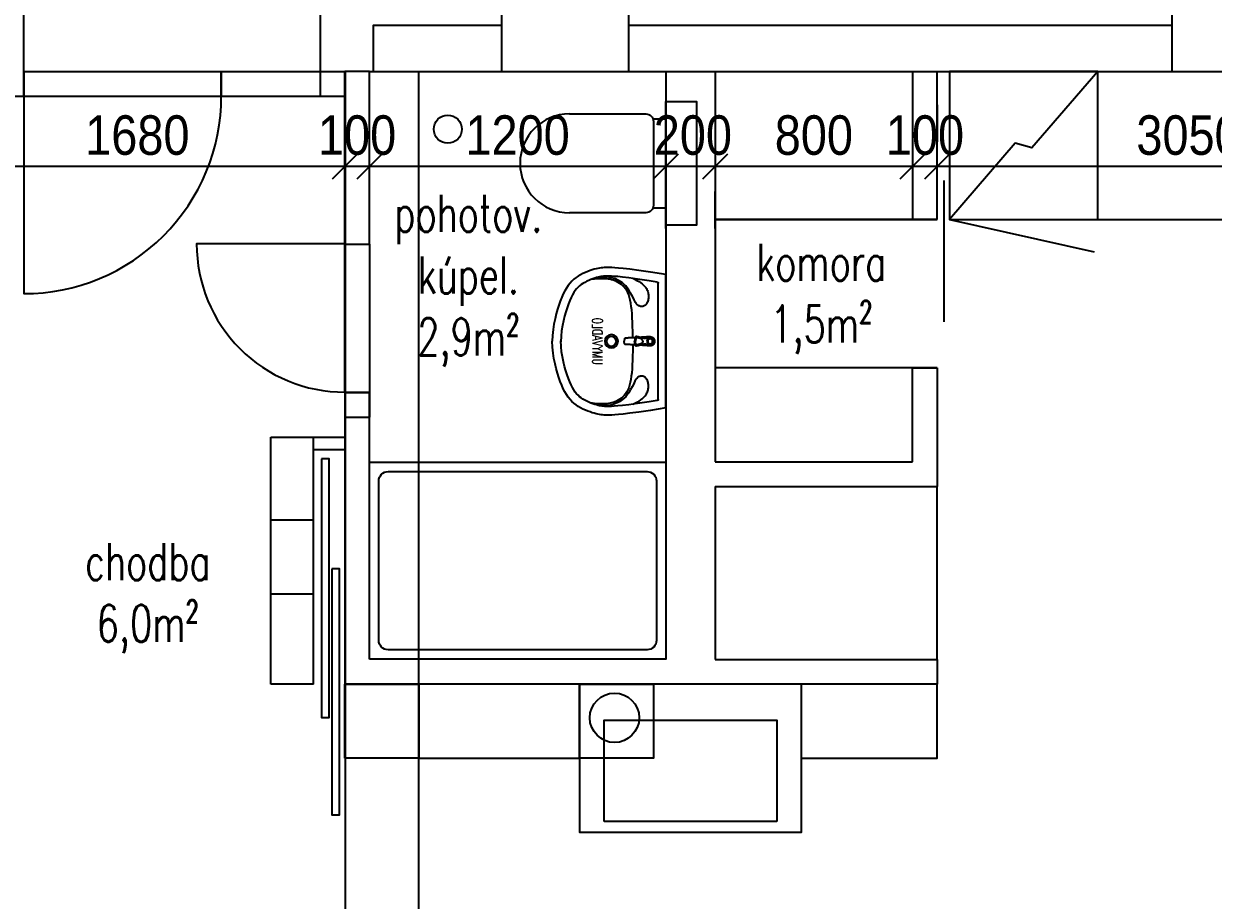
# Model space of a CAD drawing. Header units: millimetres. Extents: x 465413 to 965836, y 2516576 to 3795663.
# Drawn here: x 877505 to 882322, y 2793087 to 2796635 of the extents above; entities that cross this region are included whole.
import ezdxf
from ezdxf.enums import TextEntityAlignment as Align
from ezdxf.lldxf.tags import DXFTag

# ---------------------------------------------------------------- set-up
doc = ezdxf.new("R2010")
doc.units = ezdxf.units.MM
for name, color, linetype in [('DIM_100', 64, 'Continuous'), ('DVE_REZ', 1, 'Continuous'), ('KOTY', 96, 'Continuous'), ('MUR-POH', 64, 'Continuous'), ('MUR_POH', 64, 'Continuous'), ('MUR_REZ', 3, 'Continuous'), ('NAB_ZAR', 14, 'Continuous'), ('PLO_LIN', 6, 'Continuous'), ('SAN-POH', 151, 'Continuous'), ('SAN_POH', 151, 'Continuous')]:
    doc.layers.add(name, color=color, linetype=linetype)
doc.styles.add('KOTY', font='ROMANS', dxfattribs={"width": 0.7})
doc.styles.add('ROMANS', font='arial.ttf', dxfattribs={"width": 0.85})
doc.styles.add('SIMPLEX', font='SIMPLEX.SHX', dxfattribs={"width": 0.7})
tags = doc.linetypes.add('DASHED', pattern=[0.75, 0.5, -0.25]).pattern_tags.tags
tags[6:7] = [DXFTag(74, 4), DXFTag(75, 0), DXFTag(340, '0'), DXFTag(46, 1.0), DXFTag(50, 0.0), DXFTag(44, 0.0), DXFTag(45, 0.0)]
tags[4:5] = [DXFTag(74, 4), DXFTag(75, 0), DXFTag(340, '0'), DXFTag(46, 1.0), DXFTag(50, 0.0), DXFTag(44, 0.0), DXFTag(45, 0.0)]
doc.dimstyles.new('PAJO1-studia', dxfattribs={"dimtxt": 160, "dimasz": 100, "dimexe": 100, "dimexo": 250, "dimgap": 45, "dimtad": 1, "dimdec": 0, "dimrnd": 5, "dimtxsty": 'ROMANS', "dimblk": 'OBLIQUE', "dimcen": 200, "dimdle": 90, "dimadec": 0, "dimazin": 0, "dimtfac": 1, "dimtdec": 0, "dimtmove": 1, "dimatfit": 3, "dimfxl": 1, "dimarcsym": 0})

# ---------------------------------------------------------------- blocks, each defined once
blk = doc.blocks.new('UMY_V')
at = {"layer": 'SAN_POH'}
for p, q in [((45125005.1, -2781944), (45125022.8, -2781939)), ((45125022.8, -2781939), (45125041.5, -2781934.4)), ((45125041.5, -2781934.4), (45125061.2, -2781930.3)), ((45125061.2, -2781930.3), (45125081.8, -2781927)), ((45125081.8, -2781927), (45125103.2, -2781924.7)), ((45125103.2, -2781924.7), (45125126.4, -2781923.4)), ((45125145.9, -2781924.7), (45125122.7, -2781923.4)), ((45125167.2, -2781927), (45125145.9, -2781924.7)), ((45125187.8, -2781930.3), (45125167.2, -2781927)), ((45125207.5, -2781934.4), (45125187.8, -2781930.3)), ((45125226.2, -2781939), (45125207.5, -2781934.4)), ((45125244, -2781944), (45125226.2, -2781939)), ((45124905.9, -2781993.2), (45124912.1, -2781987.3)), ((45124912.1, -2781987.3), (45124919.3, -2781981.7)), ((45124919.3, -2781981.7), (45124927.5, -2781976.1)), ((45124927.5, -2781976.1), (45124936.9, -2781970.6)), ((45124936.9, -2781970.6), (45124947.7, -2781965.2)), ((45124947.7, -2781965.2), (45124959.9, -2781959.8)), ((45124959.9, -2781959.8), (45124973.5, -2781954.4)), ((45124973.5, -2781954.4), (45124988.6, -2781949.2)), ((45124988.6, -2781949.2), (45125005.1, -2781944)), ((45125260.4, -2781949.2), (45125244, -2781944)), ((45125275.5, -2781954.4), (45125260.4, -2781949.2)), ((45125289.1, -2781959.8), (45125275.5, -2781954.4)), ((45125301.3, -2781965.2), (45125289.1, -2781959.8)), ((45125312.1, -2781970.6), (45125301.3, -2781965.2)), ((45125321.6, -2781976.1), (45125312.1, -2781970.6)), ((45125329.8, -2781981.7), (45125321.6, -2781976.1)), ((45125336.9, -2781987.3), (45125329.8, -2781981.7)), ((45125343.2, -2781993.2), (45125336.9, -2781987.3)), ((45124874.4, -2782045.6), (45124877.9, -2782037.1)), ((45124877.9, -2782037.1), (45124881.7, -2782028.7)), ((45124881.7, -2782028.7), (45124885.9, -2782020.5)), ((45124885.9, -2782020.5), (45124890.4, -2782012.8)), ((45124890.4, -2782012.8), (45124895.1, -2782005.8)), ((45124895.1, -2782005.8), (45124900.2, -2781999.3)), ((45124900.2, -2781999.3), (45124905.9, -2781993.2)), ((45125348.8, -2781999.3), (45125343.2, -2781993.2)), ((45125353.9, -2782005.8), (45125348.8, -2781999.3)), ((45125358.7, -2782012.8), (45125353.9, -2782005.8)), ((45125363.1, -2782020.5), (45125358.7, -2782012.8)), ((45125367.3, -2782028.7), (45125363.1, -2782020.5)), ((45125371.2, -2782037.1), (45125367.3, -2782028.7)), ((45125374.6, -2782045.6), (45125371.2, -2782037.1)), ((45124862, -2782091.1), (45124862.8, -2782086)), ((45124862.8, -2782086), (45124863.8, -2782080.7)), ((45124863.8, -2782080.7), (45124865.1, -2782074.9)), ((45124865.1, -2782074.9), (45124866.7, -2782068.6)), ((45124866.7, -2782068.6), (45124868.8, -2782061.6)), ((45124868.8, -2782061.6), (45124871.4, -2782053.8)), ((45124871.4, -2782053.8), (45124874.4, -2782045.6)), ((45125377.7, -2782053.8), (45125374.6, -2782045.6)), ((45125380.2, -2782061.6), (45125377.7, -2782053.8)), ((45125382.3, -2782068.6), (45125380.2, -2782061.6)), ((45125384, -2782074.9), (45125382.3, -2782068.6)), ((45125385.3, -2782080.7), (45125384, -2782074.9)), ((45125386.3, -2782086), (45125385.3, -2782080.7)), ((45125387, -2782091.1), (45125386.3, -2782086)), ((45124860.5, -2782112.5), (45124860.6, -2782106.5)), ((45124860.6, -2782119.9), (45124860.5, -2782112.5)), ((45124860.6, -2782106.5), (45124860.9, -2782101.3)), ((45124860.9, -2782129), (45124860.6, -2782119.9)), ((45124860.9, -2782101.3), (45124861.4, -2782096.2)), ((45124861.6, -2782140.3), (45124860.9, -2782129)), ((45124861.4, -2782096.2), (45124862, -2782091.1)), ((45125387.7, -2782096.2), (45125387, -2782091.1)), ((45125387.5, -2782140.3), (45125388.1, -2782129)), ((45125388.1, -2782101.3), (45125387.7, -2782096.2)), ((45125388.4, -2782106.5), (45125388.1, -2782101.3)), ((45125388.1, -2782129), (45125388.5, -2782119.9)), ((45125388.6, -2782112.5), (45125388.4, -2782106.5)), ((45125388.5, -2782119.9), (45125388.6, -2782112.5)), ((45124862.7, -2782154.2), (45124861.6, -2782140.3)), ((45124864.5, -2782172.8), (45124862.7, -2782154.2)), ((45124867.6, -2782198.6), (45124864.5, -2782172.8)), ((45125381.4, -2782198.6), (45125384.5, -2782172.8)), ((45125384.5, -2782172.8), (45125386.4, -2782154.2)), ((45125386.4, -2782154.2), (45125387.5, -2782140.3)), ((45124872.5, -2782234.1), (45124867.6, -2782198.6)), ((45125376.6, -2782234.1), (45125381.4, -2782198.6)), ((45124879.5, -2782281.4), (45124872.5, -2782234.1)), ((45125369.6, -2782281.4), (45125376.6, -2782234.1)), ((45124884.6, -2782314.3), (45124879.5, -2782281.4)), ((45125359.5, -2782318.5), (45124889.5, -2782318.5)), ((45125364.4, -2782314.3), (45125369.6, -2782281.4)), ((45125394.5, -2782348.5), (45124854.5, -2782348.5))]:
    blk.add_line(p, q, dxfattribs=at)
for points in [[(45124854.5, -2782348.5), (45124844.9, -2782286.7), (45124837.8, -2782239), (45124832.9, -2782203.1), (45124829.7, -2782176.7), (45124827.8, -2782157.3), (45124826.7, -2782142.7), (45124826, -2782130.7), (45124825.6, -2782120.8), (45124825.5, -2782112.4), (45124825.6, -2782105.1), (45124826, -2782098.6), (45124826.6, -2782092.5), (45124827.3, -2782086.4), (45124828.3, -2782080.2), (45124829.5, -2782073.6), (45124831.1, -2782066.7), (45124833, -2782059.2), (45124835.4, -2782051.1), (45124838.3, -2782042.3), (45124841.8, -2782032.9), (45124845.7, -2782023.2), (45124850.2, -2782013.4), (45124855.2, -2782003.6), (45124860.7, -2781994.2), (45124866.8, -2781985.1), (45124873.6, -2781976.6), (45124881, -2781968.5), (45124889.3, -2781960.8), (45124898.5, -2781953.4), (45124908.8, -2781946.5), (45124920.2, -2781939.9), (45124932.7, -2781933.5), (45124946.5, -2781927.4), (45124961.4, -2781921.6), (45124977.6, -2781916), (45124995.1, -2781910.5), (45125013.8, -2781905.2), (45125033.8, -2781900.2), (45125054.9, -2781895.9), (45125077.1, -2781892.3), (45125100.4, -2781889.8), (45125124.5, -2781888.5)], [(45125394.5, -2782348.5), (45125404.2, -2782286.7), (45125411.2, -2782239), (45125416.1, -2782203.1), (45125419.3, -2782176.7), (45125421.2, -2782157.3), (45125422.4, -2782142.7), (45125423.1, -2782130.7), (45125423.5, -2782120.8), (45125423.6, -2782112.4), (45125423.4, -2782105.1), (45125423, -2782098.6), (45125422.5, -2782092.5), (45125421.7, -2782086.4), (45125420.8, -2782080.2), (45125419.5, -2782073.6), (45125418, -2782066.7), (45125416, -2782059.2), (45125413.6, -2782051.1), (45125410.7, -2782042.3), (45125407.3, -2782032.9), (45125403.3, -2782023.2), (45125398.8, -2782013.4), (45125393.8, -2782003.6), (45125388.3, -2781994.2), (45125382.2, -2781985.1), (45125375.5, -2781976.6), (45125368, -2781968.5), (45125359.7, -2781960.8), (45125350.5, -2781953.4), (45125340.2, -2781946.5), (45125328.9, -2781939.9), (45125316.3, -2781933.5), (45125302.6, -2781927.4), (45125287.6, -2781921.6), (45125271.4, -2781916), (45125254, -2781910.5), (45125235.2, -2781905.2), (45125215.2, -2781900.2), (45125194.1, -2781895.9), (45125171.9, -2781892.3), (45125148.7, -2781889.8), (45125124.5, -2781888.5)], [(45124915.3, -2782197.5), (45124915.2, -2782197.4), (45124907.4, -2782192.3), (45124900.3, -2782186.5), (45124894, -2782180.3), (45124888.5, -2782173.7), (45124883.6, -2782166.7), (45124879.3, -2782159.5), (45124875.5, -2782152.2), (45124872.3, -2782144.9), (45124869.7, -2782137.8), (45124867.5, -2782131), (45124865.8, -2782124.6), (45124864.6, -2782118.4), (45124863.8, -2782112.2), (45124863.3, -2782105.8), (45124863.1, -2782099.1), (45124863.1, -2782091.9), (45124863.2, -2782083.9), (45124863.3, -2782083.5)], [(45125110.6, -2782215), (45125104, -2782215), (45125084.1, -2782214.7), (45125065, -2782214.4), (45125046.7, -2782213.8), (45125029.3, -2782213), (45125012.9, -2782211.9), (45124997.5, -2782210.6), (45124983.2, -2782209), (45124969.9, -2782207), (45124957.7, -2782204.7), (45124946.6, -2782201.9), (45124936.5, -2782198.6), (45124927.4, -2782194.8), (45124919.3, -2782190.5), (45124912.1, -2782185.8), (45124905.7, -2782180.6), (45124899.9, -2782174.9), (45124894.8, -2782168.8), (45124890.3, -2782162.3), (45124886.3, -2782155.6), (45124882.7, -2782148.7), (45124879.7, -2782141.9), (45124877.2, -2782135.2), (45124875.2, -2782128.8), (45124873.6, -2782122.8), (45124872.5, -2782117.1), (45124871.7, -2782111.3), (45124871.3, -2782105.4), (45124871.1, -2782099), (45124871.1, -2782092), (45124871.2, -2782084.2), (45124871.6, -2782075.9), (45124872, -2782067.6), (45124872.7, -2782059.5), (45124873.5, -2782052), (45124874.4, -2782045.6)], [(45125138.5, -2782215), (45125145, -2782215), (45125164.9, -2782214.7), (45125184, -2782214.4), (45125202.3, -2782213.8), (45125219.7, -2782213), (45125236.1, -2782211.9), (45125251.5, -2782210.6), (45125265.8, -2782209), (45125279.1, -2782207), (45125291.3, -2782204.7), (45125302.5, -2782201.9), (45125312.6, -2782198.6), (45125321.6, -2782194.8), (45125329.7, -2782190.5), (45125336.9, -2782185.8), (45125343.4, -2782180.6), (45125349.1, -2782174.9), (45125354.2, -2782168.8), (45125358.7, -2782162.3), (45125362.8, -2782155.6), (45125366.3, -2782148.7), (45125369.3, -2782141.9), (45125371.8, -2782135.2), (45125373.8, -2782128.8), (45125375.4, -2782122.8), (45125376.5, -2782117.1), (45125377.3, -2782111.3), (45125377.8, -2782105.4), (45125378, -2782099), (45125378, -2782092), (45125377.8, -2782084.2), (45125377.5, -2782075.9), (45125377, -2782067.6), (45125376.4, -2782059.5), (45125375.6, -2782052), (45125374.6, -2782045.6)], [(45125333.7, -2782197.5), (45125333.8, -2782197.4), (45125341.7, -2782192.3), (45125348.7, -2782186.5), (45125355, -2782180.3), (45125360.5, -2782173.7), (45125365.5, -2782166.7), (45125369.8, -2782159.5), (45125373.5, -2782152.2), (45125376.7, -2782144.9), (45125379.4, -2782137.8), (45125381.5, -2782131), (45125383.2, -2782124.6), (45125384.4, -2782118.4), (45125385.3, -2782112.2), (45125385.8, -2782105.8), (45125386, -2782099.1), (45125386, -2782091.9), (45125385.8, -2782083.9), (45125385.8, -2782083.5)], [(45125110.1, -2782224.2), (45125110.3, -2782221), (45125110.5, -2782217.4), (45125110.6, -2782213.9), (45125110.7, -2782210.3), (45125110.8, -2782206.8), (45125110.9, -2782203.5), (45125111, -2782200.4), (45125111.1, -2782197.6), (45125111.2, -2782195.1), (45125111.2, -2782193), (45125111.3, -2782191.2), (45125111.4, -2782189.7), (45125111.4, -2782188.5), (45125111.5, -2782187.5), (45125111.6, -2782186.7), (45125111.7, -2782186), (45125111.9, -2782185.3), (45125112, -2782184.7), (45125112.2, -2782184.2), (45125112.3, -2782183.8), (45125112.6, -2782183.4), (45125112.8, -2782183), (45125113.1, -2782182.7), (45125113.4, -2782182.3), (45125113.8, -2782182), (45125114.3, -2782181.8), (45125114.8, -2782181.5), (45125115.5, -2782181.3), (45125116.5, -2782181.1), (45125117.8, -2782181), (45125119.7, -2782180.8), (45125122.3, -2782180.8), (45125124.5, -2782180.8)], [(45125138.9, -2782224.2), (45125138.7, -2782221), (45125138.6, -2782217.4), (45125138.4, -2782213.9), (45125138.3, -2782210.3), (45125138.2, -2782206.8), (45125138.1, -2782203.5), (45125138, -2782200.4), (45125138, -2782197.6), (45125137.9, -2782195.1), (45125137.8, -2782193), (45125137.7, -2782191.2), (45125137.7, -2782189.7), (45125137.6, -2782188.5), (45125137.5, -2782187.5), (45125137.4, -2782186.7), (45125137.3, -2782186), (45125137.2, -2782185.3), (45125137, -2782184.7), (45125136.9, -2782184.2), (45125136.7, -2782183.8), (45125136.5, -2782183.4), (45125136.2, -2782183), (45125136, -2782182.7), (45125135.6, -2782182.3), (45125135.2, -2782182), (45125134.8, -2782181.8), (45125134.2, -2782181.5), (45125133.5, -2782181.3), (45125132.6, -2782181.1), (45125131.2, -2782181), (45125129.3, -2782180.8), (45125126.8, -2782180.8), (45125124.5, -2782180.8)], [(45124870, -2782215.8), (45124872.1, -2782220.4), (45124877.8, -2782231.5), (45124882.9, -2782240.3), (45124887.4, -2782247.2), (45124891.5, -2782252.7), (45124895.5, -2782257.3), (45124899.4, -2782261.3), (45124903.4, -2782264.8), (45124907.3, -2782267.8), (45124911.2, -2782270.4), (45124915.2, -2782272.6), (45124919.3, -2782274.4), (45124923.5, -2782275.8), (45124927.7, -2782277), (45124932, -2782277.8), (45124936.3, -2782278.3), (45124940.7, -2782278.5), (45124945.1, -2782278.5), (45124949.6, -2782278.2), (45124953.9, -2782277.6), (45124958.2, -2782276.8), (45124962.3, -2782275.7), (45124966.1, -2782274.3), (45124969.7, -2782272.6), (45124972.8, -2782270.7), (45124975.6, -2782268.5), (45124978, -2782266.1), (45124980, -2782263.5), (45124981.5, -2782260.8), (45124982.7, -2782257.9), (45124983.4, -2782255.1), (45124983.7, -2782252.2), (45124983.7, -2782249.2), (45124983.3, -2782246.4), (45124982.6, -2782243.6), (45124981.6, -2782240.9), (45124980.4, -2782238.3), (45124978.8, -2782235.8), (45124976.8, -2782233.4), (45124974.3, -2782231), (45124971.1, -2782228.7), (45124967.3, -2782226.4), (45124962.7, -2782224), (45124957, -2782221.2), (45124949.7, -2782217.5), (45124940.5, -2782212.6), (45124929.1, -2782206), (45124915, -2782197.3)], [(45125109.5, -2782284.9), (45125109.6, -2782283.6), (45125109.6, -2782282.3), (45125109.8, -2782281.2), (45125109.9, -2782280), (45125110.1, -2782279), (45125110.3, -2782277.9), (45125110.5, -2782276.9), (45125110.7, -2782275.8), (45125110.9, -2782274.8), (45125111.1, -2782273.9), (45125111.3, -2782272.9), (45125111.5, -2782272.1), (45125111.7, -2782271.2), (45125111.9, -2782270.5), (45125112.1, -2782269.7), (45125112.2, -2782269), (45125112.4, -2782268.3), (45125112.5, -2782267.6), (45125112.6, -2782267), (45125112.7, -2782266.3), (45125112.8, -2782265.6), (45125112.8, -2782264.9), (45125112.8, -2782264.2), (45125112.8, -2782263.5), (45125112.8, -2782262.8), (45125112.7, -2782262), (45125112.6, -2782261.2), (45125112.5, -2782260.3), (45125112.3, -2782259.3), (45125112.1, -2782258.1), (45125111.9, -2782256.8), (45125111.6, -2782255.4), (45125111.2, -2782253.8), (45125110.9, -2782252), (45125110.4, -2782250.1), (45125109.9, -2782248), (45125109.3, -2782245.8), (45125108.7, -2782243.5), (45125108, -2782241.2), (45125107.4, -2782239), (45125106.8, -2782236.9), (45125106.3, -2782235), (45125106, -2782233.3), (45125105.7, -2782232), (45125105.5, -2782230.8), (45125105.5, -2782229.9), (45125105.4, -2782229), (45125105.5, -2782228.3), (45125105.6, -2782227.7), (45125105.8, -2782227.1), (45125106, -2782226.5), (45125106.5, -2782226), (45125107.1, -2782225.5), (45125107.9, -2782225), (45125109, -2782224.6), (45125110.6, -2782224.1), (45125112.7, -2782223.7), (45125115.6, -2782223.3), (45125119.5, -2782222.9), (45125124.5, -2782222.6)], [(45125124.5, -2782255.3), (45125123.9, -2782255.3), (45125123.4, -2782255.3), (45125122.9, -2782255.2), (45125122.4, -2782255.1), (45125121.9, -2782255.1), (45125121.5, -2782255), (45125121, -2782254.8), (45125120.6, -2782254.7), (45125120.1, -2782254.5), (45125119.6, -2782254.3), (45125119.2, -2782254.1), (45125118.8, -2782253.8), (45125118.3, -2782253.5), (45125117.9, -2782253.1), (45125117.5, -2782252.7), (45125117, -2782252.2), (45125116.6, -2782251.6), (45125116.2, -2782251), (45125115.8, -2782250.3), (45125115.3, -2782249.5), (45125114.9, -2782248.7), (45125114.5, -2782247.9), (45125114.1, -2782247), (45125113.7, -2782246.1), (45125113.4, -2782245.2), (45125113, -2782244.3), (45125112.7, -2782243.4), (45125112.4, -2782242.5), (45125112.1, -2782241.6), (45125111.9, -2782240.8), (45125111.6, -2782239.9), (45125111.4, -2782239.1), (45125111.2, -2782238.3), (45125111, -2782237.4), (45125110.9, -2782236.6), (45125110.7, -2782235.8), (45125110.6, -2782235), (45125110.5, -2782234.2), (45125110.5, -2782233.5), (45125110.4, -2782232.7), (45125110.4, -2782232.1), (45125110.5, -2782231.5), (45125110.5, -2782230.9), (45125110.6, -2782230.4), (45125110.8, -2782230), (45125111.1, -2782229.6), (45125111.5, -2782229.2), (45125111.9, -2782228.9), (45125112.6, -2782228.5), (45125113.3, -2782228.2), (45125114.2, -2782227.8), (45125115.1, -2782227.5), (45125116.2, -2782227.1), (45125117.3, -2782226.8), (45125118.5, -2782226.4), (45125119.8, -2782226.1), (45125121.1, -2782225.9), (45125122.3, -2782225.7), (45125123.5, -2782225.5), (45125124.5, -2782225.5)], [(45125139.5, -2782284.9), (45125139.5, -2782283.6), (45125139.4, -2782282.3), (45125139.3, -2782281.2), (45125139.1, -2782280), (45125139, -2782279), (45125138.8, -2782277.9), (45125138.6, -2782276.9), (45125138.4, -2782275.8), (45125138.2, -2782274.8), (45125137.9, -2782273.9), (45125137.7, -2782272.9), (45125137.5, -2782272.1), (45125137.3, -2782271.2), (45125137.1, -2782270.5), (45125137, -2782269.7), (45125136.8, -2782269), (45125136.7, -2782268.3), (45125136.6, -2782267.6), (45125136.4, -2782267), (45125136.4, -2782266.3), (45125136.3, -2782265.6), (45125136.2, -2782264.9), (45125136.2, -2782264.2), (45125136.2, -2782263.5), (45125136.2, -2782262.8), (45125136.3, -2782262), (45125136.4, -2782261.2), (45125136.5, -2782260.3), (45125136.7, -2782259.3), (45125136.9, -2782258.1), (45125137.2, -2782256.8), (45125137.5, -2782255.4), (45125137.8, -2782253.8), (45125138.2, -2782252), (45125138.6, -2782250.1), (45125139.2, -2782248), (45125139.7, -2782245.8), (45125140.4, -2782243.5), (45125141, -2782241.2), (45125141.7, -2782239), (45125142.2, -2782236.9), (45125142.7, -2782235), (45125143.1, -2782233.3), (45125143.3, -2782232), (45125143.5, -2782230.8), (45125143.6, -2782229.9), (45125143.6, -2782229), (45125143.6, -2782228.3), (45125143.5, -2782227.7), (45125143.3, -2782227.1), (45125143, -2782226.5), (45125142.6, -2782226), (45125141.9, -2782225.5), (45125141.1, -2782225), (45125140, -2782224.6), (45125138.5, -2782224.1), (45125136.3, -2782223.7), (45125133.4, -2782223.3), (45125129.5, -2782222.9), (45125124.5, -2782222.6)], [(45125124.5, -2782255.3), (45125125.1, -2782255.3), (45125125.6, -2782255.3), (45125126.1, -2782255.2), (45125126.6, -2782255.1), (45125127.1, -2782255.1), (45125127.6, -2782255), (45125128, -2782254.8), (45125128.5, -2782254.7), (45125128.9, -2782254.5), (45125129.4, -2782254.3), (45125129.8, -2782254.1), (45125130.3, -2782253.8), (45125130.7, -2782253.5), (45125131.1, -2782253.1), (45125131.6, -2782252.7), (45125132, -2782252.2), (45125132.4, -2782251.6), (45125132.8, -2782251), (45125133.3, -2782250.3), (45125133.7, -2782249.5), (45125134.1, -2782248.7), (45125134.5, -2782247.9), (45125134.9, -2782247), (45125135.3, -2782246.1), (45125135.7, -2782245.2), (45125136, -2782244.3), (45125136.3, -2782243.4), (45125136.6, -2782242.5), (45125136.9, -2782241.6), (45125137.2, -2782240.8), (45125137.4, -2782239.9), (45125137.6, -2782239.1), (45125137.8, -2782238.3), (45125138, -2782237.4), (45125138.2, -2782236.6), (45125138.3, -2782235.8), (45125138.4, -2782235), (45125138.5, -2782234.2), (45125138.6, -2782233.5), (45125138.6, -2782232.7), (45125138.6, -2782232.1), (45125138.6, -2782231.5), (45125138.5, -2782230.9), (45125138.4, -2782230.4), (45125138.2, -2782230), (45125138, -2782229.6), (45125137.6, -2782229.2), (45125137.1, -2782228.9), (45125136.5, -2782228.5), (45125135.7, -2782228.2), (45125134.9, -2782227.8), (45125133.9, -2782227.5), (45125132.9, -2782227.1), (45125131.7, -2782226.8), (45125130.5, -2782226.4), (45125129.2, -2782226.1), (45125128, -2782225.9), (45125126.7, -2782225.7), (45125125.6, -2782225.5), (45125124.5, -2782225.5)], [(45125379, -2782215.8), (45125376.9, -2782220.4), (45125371.2, -2782231.5), (45125366.2, -2782240.3), (45125361.7, -2782247.2), (45125357.5, -2782252.7), (45125353.5, -2782257.3), (45125349.6, -2782261.3), (45125345.7, -2782264.8), (45125341.8, -2782267.8), (45125337.8, -2782270.4), (45125333.8, -2782272.6), (45125329.7, -2782274.4), (45125325.6, -2782275.8), (45125321.4, -2782277), (45125317.1, -2782277.8), (45125312.7, -2782278.3), (45125308.3, -2782278.5), (45125303.9, -2782278.5), (45125299.5, -2782278.2), (45125295.1, -2782277.6), (45125290.8, -2782276.8), (45125286.7, -2782275.7), (45125282.9, -2782274.3), (45125279.4, -2782272.6), (45125276.2, -2782270.7), (45125273.4, -2782268.5), (45125271, -2782266.1), (45125269.1, -2782263.5), (45125267.5, -2782260.8), (45125266.4, -2782257.9), (45125265.6, -2782255.1), (45125265.3, -2782252.2), (45125265.3, -2782249.2), (45125265.7, -2782246.4), (45125266.4, -2782243.6), (45125267.4, -2782240.9), (45125268.7, -2782238.3), (45125270.2, -2782235.8), (45125272.3, -2782233.4), (45125274.8, -2782231), (45125277.9, -2782228.7), (45125281.7, -2782226.4), (45125286.3, -2782224), (45125292.1, -2782221.2), (45125299.3, -2782217.5), (45125308.5, -2782212.6), (45125319.9, -2782206), (45125334, -2782197.3)], [(45125106.3, -2782286.8), (45125106.4, -2782284.5), (45125106.4, -2782282.6), (45125106.5, -2782280.9), (45125106.6, -2782279.5), (45125106.6, -2782278.2), (45125106.7, -2782277.1), (45125106.7, -2782276), (45125106.8, -2782274.9), (45125106.9, -2782273.9), (45125107, -2782272.8), (45125107, -2782271.7), (45125107.1, -2782270.5), (45125107.2, -2782269.2), (45125107.3, -2782267.9), (45125107.4, -2782266.5), (45125107.5, -2782265), (45125107.6, -2782263.5), (45125107.7, -2782262), (45125107.8, -2782260.5), (45125107.9, -2782259), (45125108, -2782257.4), (45125108.1, -2782255.6), (45125108.3, -2782253.7), (45125108.4, -2782251.6), (45125108.6, -2782249.3), (45125108.7, -2782246.8), (45125108.9, -2782244.4)], [(45125142.7, -2782286.8), (45125142.7, -2782284.5), (45125142.6, -2782282.6), (45125142.5, -2782280.9), (45125142.5, -2782279.5), (45125142.4, -2782278.2), (45125142.4, -2782277.1), (45125142.3, -2782276), (45125142.2, -2782274.9), (45125142.2, -2782273.9), (45125142.1, -2782272.8), (45125142, -2782271.7), (45125141.9, -2782270.5), (45125141.8, -2782269.2), (45125141.7, -2782267.9), (45125141.6, -2782266.5), (45125141.5, -2782265), (45125141.4, -2782263.5), (45125141.3, -2782262), (45125141.2, -2782260.5), (45125141.1, -2782259), (45125141, -2782257.4), (45125140.9, -2782255.6), (45125140.8, -2782253.7), (45125140.6, -2782251.6), (45125140.5, -2782249.3), (45125140.3, -2782246.8), (45125140.1, -2782244.4)]]:
    blk.add_lwpolyline(points, dxfattribs=at)
for points in [[(45125111.6, -2782267.1, -0.001391), (45125111.6, -2782267, -0.019339), (45125112.7, -2782266.1, -0.090971)], [(45125136.3, -2782266.1, -0.019339), (45125137.4, -2782267, -0.001391), (45125137.5, -2782267.1, -0.1065)], [(45125106.3, -2782286.8, 0.1065), (45125107.7, -2782293.2, 0.101456), (45125111.6, -2782298.7, 0.095052), (45125117.5, -2782302.3, 0.090971), (45125124.5, -2782303.5, 0.090971), (45125131.6, -2782302.3, 0.095052), (45125137.4, -2782298.7, 0.101456), (45125141.4, -2782293.2, 0.1065), (45125142.7, -2782286.8, 0.1065)]]:
    blk.add_lwpolyline(points, format="xyb", dxfattribs=at)
for centre, radius in [((45125124.5, -2782128.5), 27), ((45125124.5, -2782128.5), 20), ((45125124.5, -2782285.6), 13.8), ((45125124.5, -2782285.6), 10.3), ((45125124.5, -2782285.6), 10)]:
    blk.add_circle(centre, radius, dxfattribs=at)
for centre, radius, start, end in [((45125124.5, -2782285.6), 15, 125.3094, 54.6906), ((45124889.5, -2782313.5), 5, 188.8682, 270), ((45125359.5, -2782313.5), 5, 270, 351.1318)]:
    blk.add_arc(centre, radius, start, end, dxfattribs=at)
at = {"layer": 'SAN_POH', "style": 'KOTY', "width": 0.7}
for tag, p in [('TYP', (45125124.5, -2782015.2)), ('KOD', (45125124.5, -2782071.9))]:
    blk.add_attdef(tag, text='', height=40, rotation=180, dxfattribs=at).set_placement(p, align=Align.MIDDLE_CENTER)
blk = doc.blocks.new('chlad')
at = {"layer": 'SAN_POH', "ltscale": 0.01}
for points in [[(45165597.1, -2791741.4), (45166197.1, -2791741.4), (45166197.1, -2791141.4), (45165597.1, -2791141.4), (45165597.1, -2791741.4)], [(45165597.1, -2791141.4), (45165906.9, -2791407.6), (45165887.4, -2791475.3), (45166197.1, -2791741.4)], [(45166197.1, -2791741.5), (45166327.3, -2791155.8)]]:
    blk.add_lwpolyline(points, dxfattribs=at)
blk = doc.blocks.new('_OBLIQUE')
at = {"color": 0, "linetype": 'ByBlock'}
blk.add_line((-0.5, -0.5), (0.5, 0.5), dxfattribs=at)
blk = doc.blocks.new('*D479')
at = {"layer": 'Defpoints', "color": 0}
for p in [(884254.8, 2796283.9), (881204.8, 2796056.4), (881204.8, 2796056.4)]:
    blk.add_point(p, dxfattribs=at)
at = {"layer": 'PLO_LIN', "color": 0, "lineweight": -2}
for p, q in [((881204.8, 2796306.4), (881204.8, 2796156.4)), ((884344.8, 2796056.4), (881114.8, 2796056.4)), ((884254.8, 2796033.9), (884254.8, 2795956.4))]:
    blk.add_line(p, q, dxfattribs=at)
at = {"layer": 'PLO_LIN', "color": 0, "lineweight": -2, "xscale": 100, "yscale": 100, "zscale": 100, "rotation": 180}
blk.add_blockref('_OBLIQUE', (881204.8, 2796056.4), dxfattribs=at)
at = {"layer": 'PLO_LIN', "color": 0, "lineweight": -2, "xscale": 100, "yscale": 100, "zscale": 100}
blk.add_blockref('_OBLIQUE', (884254.8, 2796056.4), dxfattribs=at)
at = {"layer": 'PLO_LIN', "color": 0, "insert": (882222.2, 2796183.1), "char_height": 160, "attachment_point": 5, "style": 'ROMANS'}
blk.add_mtext('3050', dxfattribs=at)
blk = doc.blocks.new('*D480')
at = {"layer": 'Defpoints', "color": 0}
for p in [(881104.8, 2796056.4), (881104.8, 2796056.4), (881204.8, 2796056.4)]:
    blk.add_point(p, dxfattribs=at)
at = {"layer": 'PLO_LIN', "color": 0, "lineweight": -2}
for p, q in [((881104.8, 2796306.4), (881104.8, 2796156.4)), ((881204.8, 2796306.4), (881204.8, 2796156.4)), ((881294.8, 2796056.4), (881014.8, 2796056.4))]:
    blk.add_line(p, q, dxfattribs=at)
at = {"layer": 'PLO_LIN', "color": 0, "lineweight": -2, "xscale": 100, "yscale": 100, "zscale": 100, "rotation": 180}
blk.add_blockref('_OBLIQUE', (881104.8, 2796056.4), dxfattribs=at)
at = {"layer": 'PLO_LIN', "color": 0, "lineweight": -2, "xscale": 100, "yscale": 100, "zscale": 100}
blk.add_blockref('_OBLIQUE', (881204.8, 2796056.4), dxfattribs=at)
at = {"layer": 'PLO_LIN', "color": 0, "insert": (881154.8, 2796183.1), "char_height": 160, "attachment_point": 5, "style": 'ROMANS'}
blk.add_mtext('100', dxfattribs=at)
blk = doc.blocks.new('*D481')
at = {"layer": 'Defpoints', "color": 0}
for p in [(880304.8, 2796056.4), (880304.8, 2796056.4), (881104.8, 2796056.4)]:
    blk.add_point(p, dxfattribs=at)
at = {"layer": 'PLO_LIN', "color": 0, "lineweight": -2}
for p, q in [((881104.8, 2796306.4), (881104.8, 2796156.4)), ((881194.8, 2796056.4), (880214.8, 2796056.4)), ((880304.8, 2795806.4), (880304.8, 2795956.4))]:
    blk.add_line(p, q, dxfattribs=at)
at = {"layer": 'PLO_LIN', "color": 0, "lineweight": -2, "xscale": 100, "yscale": 100, "zscale": 100, "rotation": 180}
blk.add_blockref('_OBLIQUE', (880304.8, 2796056.4), dxfattribs=at)
at = {"layer": 'PLO_LIN', "color": 0, "lineweight": -2, "xscale": 100, "yscale": 100, "zscale": 100}
blk.add_blockref('_OBLIQUE', (881104.8, 2796056.4), dxfattribs=at)
at = {"layer": 'PLO_LIN', "color": 0, "insert": (880704.8, 2796183.1), "char_height": 160, "attachment_point": 5, "style": 'ROMANS'}
blk.add_mtext('800', dxfattribs=at)
blk = doc.blocks.new('*D482')
at = {"layer": 'Defpoints', "color": 0}
for p in [(880104.8, 2796056.4), (880104.8, 2796056.4), (880304.8, 2796056.4)]:
    blk.add_point(p, dxfattribs=at)
at = {"layer": 'PLO_LIN', "color": 0, "lineweight": -2}
for p, q in [((880394.8, 2796056.4), (880014.8, 2796056.4)), ((880104.8, 2795806.4), (880104.8, 2795956.4)), ((880304.8, 2795806.4), (880304.8, 2795956.4))]:
    blk.add_line(p, q, dxfattribs=at)
at = {"layer": 'PLO_LIN', "color": 0, "lineweight": -2, "xscale": 100, "yscale": 100, "zscale": 100, "rotation": 180}
blk.add_blockref('_OBLIQUE', (880104.8, 2796056.4), dxfattribs=at)
at = {"layer": 'PLO_LIN', "color": 0, "lineweight": -2, "xscale": 100, "yscale": 100, "zscale": 100}
blk.add_blockref('_OBLIQUE', (880304.8, 2796056.4), dxfattribs=at)
at = {"layer": 'PLO_LIN', "color": 0, "insert": (880214.8, 2796183.1), "char_height": 160, "attachment_point": 5, "style": 'ROMANS'}
blk.add_mtext('200', dxfattribs=at)
blk = doc.blocks.new('*D483')
at = {"layer": 'Defpoints', "color": 0}
for p in [(878904.8, 2796056.4), (878904.8, 2796056.4), (880104.8, 2796056.4)]:
    blk.add_point(p, dxfattribs=at)
at = {"layer": 'PLO_LIN', "color": 0, "lineweight": -2}
for p, q in [((880194.8, 2796056.4), (878814.8, 2796056.4)), ((878904.8, 2795806.4), (878904.8, 2795956.4)), ((880104.8, 2795806.4), (880104.8, 2795956.4))]:
    blk.add_line(p, q, dxfattribs=at)
at = {"layer": 'PLO_LIN', "color": 0, "lineweight": -2, "xscale": 100, "yscale": 100, "zscale": 100, "rotation": 180}
blk.add_blockref('_OBLIQUE', (878904.8, 2796056.4), dxfattribs=at)
at = {"layer": 'PLO_LIN', "color": 0, "lineweight": -2, "xscale": 100, "yscale": 100, "zscale": 100}
blk.add_blockref('_OBLIQUE', (880104.8, 2796056.4), dxfattribs=at)
at = {"layer": 'PLO_LIN', "color": 0, "insert": (879504.8, 2796183.1), "char_height": 160, "attachment_point": 5, "style": 'ROMANS'}
blk.add_mtext('1200', dxfattribs=at)
blk = doc.blocks.new('*D484')
at = {"layer": 'Defpoints', "color": 0}
for p in [(878804.8, 2796056.4), (878804.8, 2796056.4), (878904.8, 2796056.4)]:
    blk.add_point(p, dxfattribs=at)
at = {"layer": 'PLO_LIN', "color": 0, "lineweight": -2}
for p, q in [((878994.8, 2796056.4), (878714.8, 2796056.4)), ((878804.8, 2795806.4), (878804.8, 2795956.4)), ((878904.8, 2795806.4), (878904.8, 2795956.4))]:
    blk.add_line(p, q, dxfattribs=at)
at = {"layer": 'PLO_LIN', "color": 0, "lineweight": -2, "xscale": 100, "yscale": 100, "zscale": 100, "rotation": 180}
blk.add_blockref('_OBLIQUE', (878804.8, 2796056.4), dxfattribs=at)
at = {"layer": 'PLO_LIN', "color": 0, "lineweight": -2, "xscale": 100, "yscale": 100, "zscale": 100}
blk.add_blockref('_OBLIQUE', (878904.8, 2796056.4), dxfattribs=at)
at = {"layer": 'PLO_LIN', "color": 0, "insert": (878854.8, 2796183.1), "char_height": 160, "attachment_point": 5, "style": 'ROMANS'}
blk.add_mtext('100', dxfattribs=at)
blk = doc.blocks.new('*D485')
at = {"layer": 'Defpoints', "color": 0}
for p in [(877124.8, 2796056.4), (877124.8, 2796056.4), (878804.8, 2796056.4)]:
    blk.add_point(p, dxfattribs=at)
at = {"layer": 'PLO_LIN', "color": 0, "lineweight": -2}
for p, q in [((878894.8, 2796056.4), (877034.8, 2796056.4)), ((877124.8, 2795806.4), (877124.8, 2795956.4)), ((878804.8, 2795806.4), (878804.8, 2795956.4))]:
    blk.add_line(p, q, dxfattribs=at)
at = {"layer": 'PLO_LIN', "color": 0, "lineweight": -2, "xscale": 100, "yscale": 100, "zscale": 100, "rotation": 180}
blk.add_blockref('_OBLIQUE', (877124.8, 2796056.4), dxfattribs=at)
at = {"layer": 'PLO_LIN', "color": 0, "lineweight": -2, "xscale": 100, "yscale": 100, "zscale": 100}
blk.add_blockref('_OBLIQUE', (878804.8, 2796056.4), dxfattribs=at)
at = {"layer": 'PLO_LIN', "color": 0, "insert": (877964.8, 2796183.1), "char_height": 160, "attachment_point": 5, "style": 'ROMANS'}
blk.add_mtext('1680', dxfattribs=at)

msp = doc.modelspace()

# ---------------------------------------------------------------- linework, layer by layer
at = {"layer": 'DVE_REZ', "linetype": 'ByBlock'}
msp.add_lwpolyline([(878804.8, 2795743.4), (878204.8, 2795743.4, 0.414214), (878804.8, 2795143.4)], format="xyb", dxfattribs=at)
at = {"layer": 'KOTY', "flags": 128}
for points in [[(878710.3, 2794872.9), (878710.3, 2793826.7), (878742.2, 2793826.7), (878742.2, 2794872.9)], [(878752, 2794427.7), (878752, 2793432.5), (878784, 2793432.5), (878784, 2794427.7)]]:
    msp.add_lwpolyline(points, close=True, dxfattribs=at)
msp.add_lwpolyline([(881204.8, 2794061.7), (881204.8, 2794761.7)], dxfattribs=at)
at = {"layer": 'MUR-POH', "color": 6}
for points in [[(878804.8, 2795742.2), (878804.8, 2796442.2)], [(878804.8, 2795742.2), (878904.8, 2795742.2)], [(878804.8, 2795142.2), (878904.8, 2795142.2)]]:
    msp.add_lwpolyline(points, dxfattribs=at)
at = {"layer": 'MUR_POH'}
for p, q in [((882154.2, 2796627.2), (879954.8, 2796627.2)), ((877504.8, 2796442.2), (877504.8, 2796342.2))]:
    msp.add_line(p, q, dxfattribs=at)
at = {"layer": 'MUR_POH', "flags": 128}
for points in [[(879439.2, 2796627.2), (878919.8, 2796627.2), (878919.8, 2796442.2)], [(882154.2, 2796627.2), (879954.8, 2796627.2)], [(877504.8, 2796442.2), (877504.8, 2796442.2)], [(877504.8, 2796442.2), (877504.8, 2796342.2)], [(877504.8, 2796342.2), (877504.8, 2796442.2)], [(878704.8, 2796442.2), (878704.8, 2796342.2)], [(879439.2, 2796442.2), (879954.8, 2796442.2)], [(882154.2, 2796442.2), (883054.8, 2796442.2)], [(877404.8, 2796342.2), (877504.8, 2796342.2)], [(878504.8, 2794626.8), (878677.9, 2794626.8)], [(878804.8, 2794586.8), (878804.8, 2794586.8)], [(878504.8, 2794326.8), (878677.9, 2794326.8)], [(878804.8, 2794286.8), (878804.8, 2794286.8)]]:
    msp.add_lwpolyline(points, dxfattribs=at)
at = {"layer": 'MUR_POH', "color": 8, "linetype": 'DASHED', "ltscale": 250, "flags": 128}
for points in [[(878807.6, 2793661.7), (878807.6, 2796442.2)], [(879104.8, 2792011.8), (879104.8, 2796442.2)], [(879855.2, 2793406), (879855.2, 2793815.5), (880555.2, 2793815.5), (880555.2, 2793406)], [(878807.6, 2792011.8), (878807.6, 2793661.7)], [(880555.2, 2793406), (879855.2, 2793406)]]:
    msp.add_lwpolyline(points, dxfattribs=at)
msp.add_lwpolyline([(880104.8, 2796319.7), (880229.8, 2796319.7), (880229.8, 2795819.7), (880104.8, 2795819.7)], close=True, dxfattribs=at)
at = {"layer": 'MUR_REZ'}
for p, q in [((878904.8, 2795142.2), (878804.8, 2795142.2)), ((878904.8, 2794062.9), (878904.8, 2795142.2)), ((878804.8, 2794911.8), (878804.8, 2793961.7)), ((880104.8, 2794062.9), (878904.8, 2794062.9))]:
    msp.add_line(p, q, dxfattribs=at)
at = {"layer": 'MUR_REZ', "flags": 128}
for points in [[(877504.8, 2796442.2), (877504.8, 2796842.2), (876604.8, 2796842.2)], [(879439.2, 2796842.2), (878704.8, 2796842.2), (878704.8, 2796442.2)], [(879439.2, 2796742.2), (879439.2, 2796442.2)], [(879954.8, 2796442.2), (879954.8, 2796742.2)], [(882154.2, 2796742.2), (882154.2, 2796442.2)], [(878804.8, 2795742.2), (878904.8, 2795742.2), (878904.8, 2796442.2), (879439.2, 2796442.2)], [(879954.8, 2796442.2), (882154.2, 2796442.2)], [(880104.8, 2796442.2), (880104.8, 2794061.7)], [(880304.8, 2796442.2), (880304.8, 2794861.7)], [(881104.8, 2796442.2), (881104.8, 2795842.2)], [(881204.8, 2795842.2), (881204.8, 2796442.2)], [(881204.8, 2796442.2), (881204.8, 2796442.2), (882154.2, 2796442.2)], [(880104.8, 2796356.9), (880104.8, 2794061.7)], [(881104.8, 2795842.2), (881204.8, 2795842.2)], [(881204.8, 2795842.2), (881104.8, 2795842.2)], [(881104.8, 2795242.2), (881204.8, 2795242.2)], [(881104.8, 2794861.7), (881104.8, 2795242.2), (881204.8, 2795242.2)], [(881204.8, 2795242.2), (881204.8, 2794761.7)], [(878804.8, 2795142.2), (878804.8, 2793961.7)], [(880304.8, 2794861.7), (881104.8, 2794861.7)], [(880304.8, 2794761.7), (881204.8, 2794761.7)], [(880304.8, 2794761.7), (880304.8, 2794061.7)], [(880304.8, 2794061.7), (881204.8, 2794061.7)], [(881204.8, 2794061.7), (881204.8, 2793961.7)], [(881204.8, 2793961.7), (878804.8, 2793961.7)]]:
    msp.add_lwpolyline(points, dxfattribs=at)
at = {"layer": 'MUR_REZ', "color": 6}
msp.add_lwpolyline([(878904.8, 2796442.2), (878804.8, 2796442.2)], dxfattribs=at)
at = {"layer": 'MUR_REZ', "flags": 128}
for points in [[(878804.8, 2793661.7), (878804.8, 2793961.7), (879104.8, 2793961.7), (879104.8, 2793661.7)], [(879755.2, 2793661.7), (879755.2, 2793961.7), (880055.2, 2793961.7), (880055.2, 2793661.7)]]:
    msp.add_lwpolyline(points, close=True, dxfattribs=at)
at = {"layer": 'NAB_ZAR', "flags": 128}
for points in [[(877504.8, 2796442.2), (878304.8, 2796442.2)], [(878304.8, 2796442.2), (878804.8, 2796442.2)], [(878304.8, 2796442.2), (878304.8, 2796342.2)], [(878304.8, 2796342.2), (878304.8, 2796442.2)], [(877504.8, 2796342.2), (878304.8, 2796342.2)], [(878304.8, 2796342.2), (878804.8, 2796342.2)], [(878304.8, 2796342.2), (878362, 2796342.2)], [(878304.8, 2796342.2), (878304.8, 2796342.2)], [(881231.4, 2795999.9), (881231.4, 2795428)], [(881204.8, 2795842.2), (880304.8, 2795842.2)], [(880304.8, 2795842.2), (881104.8, 2795842.2)], [(881304.5, 2795842.2), (884254.8, 2795842.2)], [(881304.5, 2795842.2), (883654.8, 2795842.2), (883654.8, 2794061.7)], [(878804.8, 2795142.2), (878804.8, 2795742.2)], [(878804.8, 2795742.2), (878904.8, 2795742.2)], [(878904.8, 2795742.2), (878904.8, 2795142.2)], [(881204.8, 2795242.2), (880304.8, 2795242.2)], [(878804.8, 2795142.2), (878904.8, 2795142.2)], [(878904.8, 2795142.2), (878904.8, 2795042.2)], [(878804.8, 2795042.2), (878904.8, 2795042.2)], [(879755.2, 2793961.7), (879755.2, 2793361.7), (880655.2, 2793361.7), (880655.2, 2793961.7)], [(880655.2, 2793661.7), (881204.8, 2793661.7), (881204.8, 2793961.7)], [(879104.8, 2793661.7), (879755.2, 2793661.7)]]:
    msp.add_lwpolyline(points, dxfattribs=at)
at = {"layer": 'NAB_ZAR'}
msp.add_lwpolyline([(877504.8, 2796442.2), (878304.8, 2796442.2)], dxfattribs=at)
at = {"layer": 'NAB_ZAR', "flags": 128}
msp.add_lwpolyline([(877504.8, 2796342.2), (877504.8, 2795542.2, 0.414214), (878304.8, 2796342.2)], format="xyb", dxfattribs=at)
at = {"layer": 'NAB_ZAR'}
msp.add_circle((879897.3, 2793825.2), 100, dxfattribs=at)
at = {"layer": 'PLO_LIN', "color": 6}
msp.add_circle((879222.1, 2796208.1), 56.7, dxfattribs=at)
at = {"layer": 'SAN-POH'}
for p, q in [((878677.9, 2793961.7), (878677.9, 2794911.8)), ((878677.9, 2794911.8), (878804.8, 2794911.8)), ((878904.8, 2794859.8), (880104.8, 2794859.8)), ((878904.8, 2794062.9), (878904.8, 2794859.8)), ((878980.4, 2794822), (880029.3, 2794822)), ((878942.6, 2794138.5), (878942.6, 2794784.3)), ((880067, 2794784.3), (880067, 2794138.5)), ((880029.3, 2794100.7), (878980.4, 2794100.7)), ((880104.8, 2794062.9), (878904.8, 2794062.9)), ((878677.9, 2793961.7), (878504.8, 2793961.7))]:
    msp.add_line(p, q, dxfattribs=at)
msp.add_lwpolyline([(879714.8, 2796269.7), (880024.8, 2796269.7, -0.414214), (880054.8, 2796239.7), (880054.8, 2795899.7, -0.414214), (880024.8, 2795869.7), (879714.8, 2795869.7)], format="xyb", dxfattribs=at)
for points in [[(880053.1, 2796249.7), (880104.8, 2796249.7)], [(880104.8, 2796239.7), (880104.8, 2795899.7)], [(880053.1, 2795889.7), (880104.8, 2795889.7)]]:
    msp.add_lwpolyline(points, dxfattribs=at)
at = {"layer": 'SAN-POH', "flags": 128}
for points in [[(878504.8, 2793961.7), (878504.8, 2794961.8)], [(878504.8, 2794961.8), (878804.8, 2794961.8)], [(878677.9, 2794911.8), (878677.9, 2794961.8)]]:
    msp.add_lwpolyline(points, dxfattribs=at)
at = {"layer": 'SAN-POH'}
msp.add_arc((879714.8, 2796069.7), 200, 90, 270, dxfattribs=at)
at = {"layer": 'SAN-POH', "extrusion": (0, 0, -1)}
for centre, major_axis, start_param, end_param in [((878980.4, 2794784.3), (-0.2, 37.8), 4.717923, 6.28872), ((880029.3, 2794784.3), (-0.2, -37.8), 3.136058, 4.706855), ((878980.4, 2794138.5), (-0.1, -37.8), 6.28003, 7.850826), ((880029.3, 2794138.5), (-0.5, -37.8), 4.699722, 6.270518)]:
    msp.add_ellipse(centre, major_axis=major_axis, ratio=1, start_param=start_param, end_param=end_param, dxfattribs=at)

# ---------------------------------------------------------------- block references
at = {"layer": 'KOTY', "rotation": 270}
msp.add_blockref('chlad', (3672995.7, 47962039.3), dxfattribs=at)
at = {"layer": 'SAN_POH'}
ref = msp.add_blockref('UMY_V', (-1902270.9, 47920472.2), dxfattribs=dict(at, xscale=-0.9999999999999999, rotation=90.00003457783536))
ref.add_attrib('KOD', 'UMYVADLO', dxfattribs={"height": 40, "rotation": 270, "style": 'KOTY', "text_generation_flag": 2, "width": 0.7}).set_placement((879828.3, 2795349.4), align=Align.MIDDLE_CENTER)

# ---------------------------------------------------------------- texts
at = {"layer": 'DIM_100', "color": 1, "insert": (879305.6, 2795594.6), "char_height": 150, "width": 709.844, "attachment_point": 5, "style": 'SIMPLEX'}
msp.add_mtext('{pohotov. kúpel.\\P2,9m²}', dxfattribs=at)
at = {"layer": 'DIM_100', "color": 1, "char_height": 150, "attachment_point": 5, "style": 'SIMPLEX'}
for s, insert in [('{komora\\P1,5m²}', (880735.1, 2795521.7)), ('{chodba\\P6,0m²}', (878007.4, 2794309.4))]:
    msp.add_mtext(s, dxfattribs=dict(at, insert=insert))

# ---------------------------------------------------------------- dimensions: what is measured, and where the dimension line sits
at = {"layer": 'PLO_LIN', "color": 252}
for base, p1, p2, picture, middle in [((880304.8, 2796056.4), (881104.8, 2796056.4), (880304.8, 2796056.4), '*D481', (880704.8, 2796183.1)), ((877124.8, 2796056.4), (878804.8, 2796056.4), (877124.8, 2796056.4), '*D485', (877964.8, 2796183.1)), ((878904.8, 2796056.4), (880104.8, 2796056.4), (878904.8, 2796056.4), '*D483', (879504.8, 2796183.1))]:
    dim = msp.add_linear_dim(base=base, p1=p1, p2=p2, dimstyle='PAJO1-studia', dxfattribs=at)
    dim.commit()
    dim.dimension.update_dxf_attribs({"geometry": picture, "text_midpoint": middle})
for base, p1, p2, picture, middle in [((881104.8, 2796056.4), (881204.8, 2796056.4), (881104.8, 2796056.4), '*D480', (881154.8, 2796056.4)), ((881204.8, 2796056.4), (884254.8, 2796283.9), (881204.8, 2796056.4), '*D479', (882222.2, 2796056.4)), ((878804.8, 2796056.4), (878904.8, 2796056.4), (878804.8, 2796056.4), '*D484', (878854.8, 2796056.4)), ((880104.8, 2796056.4), (880304.8, 2796056.4), (880104.8, 2796056.4), '*D482', (880214.8, 2796056.4))]:
    dim = msp.add_linear_dim(base=base, p1=p1, p2=p2, dimstyle='PAJO1-studia', dxfattribs=at)
    dim.commit()
    dim.dimension.update_dxf_attribs({"geometry": picture, "text_midpoint": middle, "dimtype": 160})

doc.saveas('drawing.dxf')
